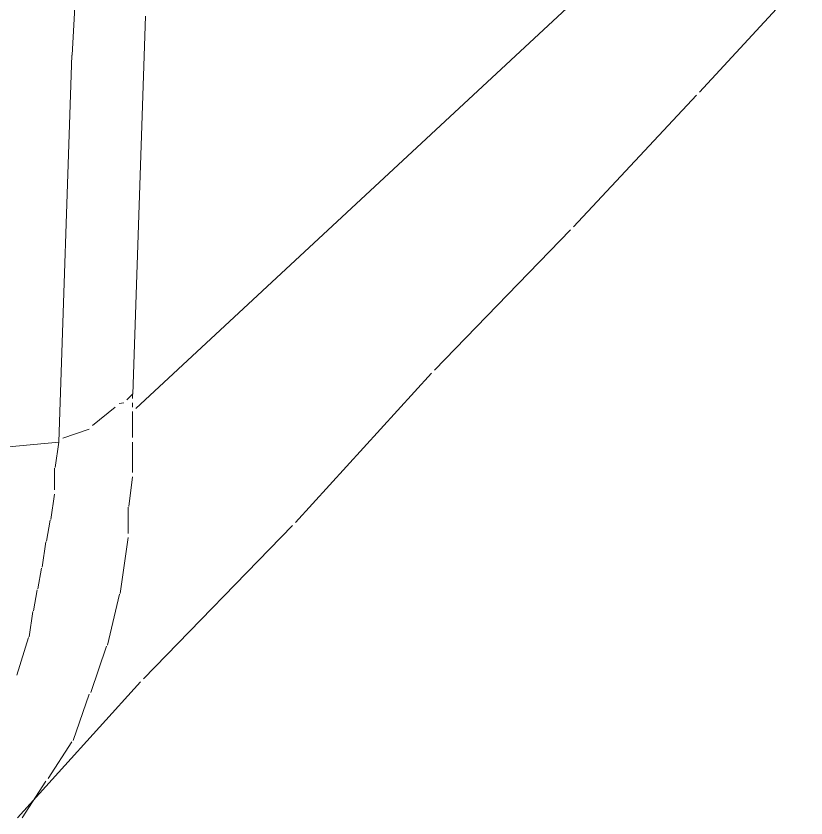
# Model space of a CAD drawing. Header units: millimetres. Extents: x 0 to 297, y 0 to 208.
# Drawn here: x 254.3 to 257.785, y 38.992 to 42.529 of the extents above; entities that cross this region are included whole.
import ezdxf

# ---------------------------------------------------------------- set-up
doc = ezdxf.new("R2010")
doc.units = ezdxf.units.MM

msp = doc.modelspace()

# ---------------------------------------------------------------- hatches: boundary and pattern name
h = msp.add_hatch(color=7)
h.dxf.hatch_style = 2
h.paths.add_polyline_path([(257.315053, 42.279481), (257.315053, 42.106972)])
h = msp.add_hatch(color=7)
h.dxf.hatch_style = 2
h.paths.add_polyline_path([(256.759428, 41.68505), (256.759428, 41.512542)])
h = msp.add_hatch(color=7)
h.dxf.hatch_style = 2
h.paths.add_polyline_path([(256.145947, 41.052872), (256.145947, 40.880364)])
h = msp.add_hatch(color=7)
h.dxf.hatch_style = 2
h.paths.add_polyline_path([(255.532819, 40.381889), (255.532819, 40.209381)])
h = msp.add_hatch(color=7)
h.dxf.hatch_style = 2
h.paths.add_polyline_path([(254.861836, 39.691856), (254.861836, 39.519347)])

# ---------------------------------------------------------------- linework, layer by layer
at = {"color": 7, "lineweight": 15}
for points in [[(254.641703, 44.06189), (254.546806, 42.356915)], [(257.7846, 43.544365), (254.827969, 40.798343)], [(257.315053, 42.193226), (257.762022, 42.678296)], [(254.871361, 42.528365), (254.814564, 40.861843)], [(254.545747, 42.355857), (254.48895, 40.650882)], [(256.759428, 41.598796), (257.302, 42.179821)], [(256.145947, 40.966618), (256.746022, 41.585743)], [(255.532819, 40.295635), (256.133247, 40.953565)], [(254.813858, 40.861138), (254.789164, 40.836443)], [(254.813858, 40.861138), (254.813858, 40.842088)], [(254.775758, 40.822685), (254.754592, 40.820568)], [(254.813858, 40.822685), (254.813858, 40.803635)], [(254.737306, 40.803635), (254.637117, 40.722496)], [(254.813858, 40.784585), (254.813858, 40.669579)], [(254.6223, 40.707679), (254.505883, 40.667815)], [(254.488244, 40.650176), (252.226586, 40.439215)], [(254.488244, 40.650176), (254.472369, 40.538346)], [(254.813858, 40.650176), (254.813858, 40.516121)], [(254.469194, 40.535171), (254.469194, 40.439568)], [(254.813858, 40.497071), (254.797631, 40.365485)], [(254.469194, 40.420165), (254.452967, 40.308335)], [(254.794808, 40.362663), (254.794808, 40.247657)], [(254.449792, 40.30516), (254.434622, 40.213085)], [(254.861836, 39.605601), (255.519414, 40.282229)], [(254.430742, 40.209557), (254.414867, 40.097726)], [(254.794808, 40.228607), (254.759531, 39.982368)], [(254.411692, 40.094551), (254.396169, 40.002476)], [(254.392289, 39.998596), (254.377119, 39.906521)], [(254.756708, 39.979546), (254.703792, 39.754121)], [(254.373239, 39.90264), (254.357364, 39.79081)], [(254.354189, 39.787988), (254.302683, 39.621476)], [(254.699206, 39.749535), (254.629003, 39.545276)], [(254.306211, 38.992474), (254.849136, 39.592901)], [(254.6223, 39.538574), (254.552097, 39.334315)], [(254.545747, 39.327965), (254.441325, 39.16604)], [(254.430742, 39.155457), (254.326319, 38.993532)]]:
    msp.add_lwpolyline(points, dxfattribs=at)

doc.saveas('drawing.dxf')
